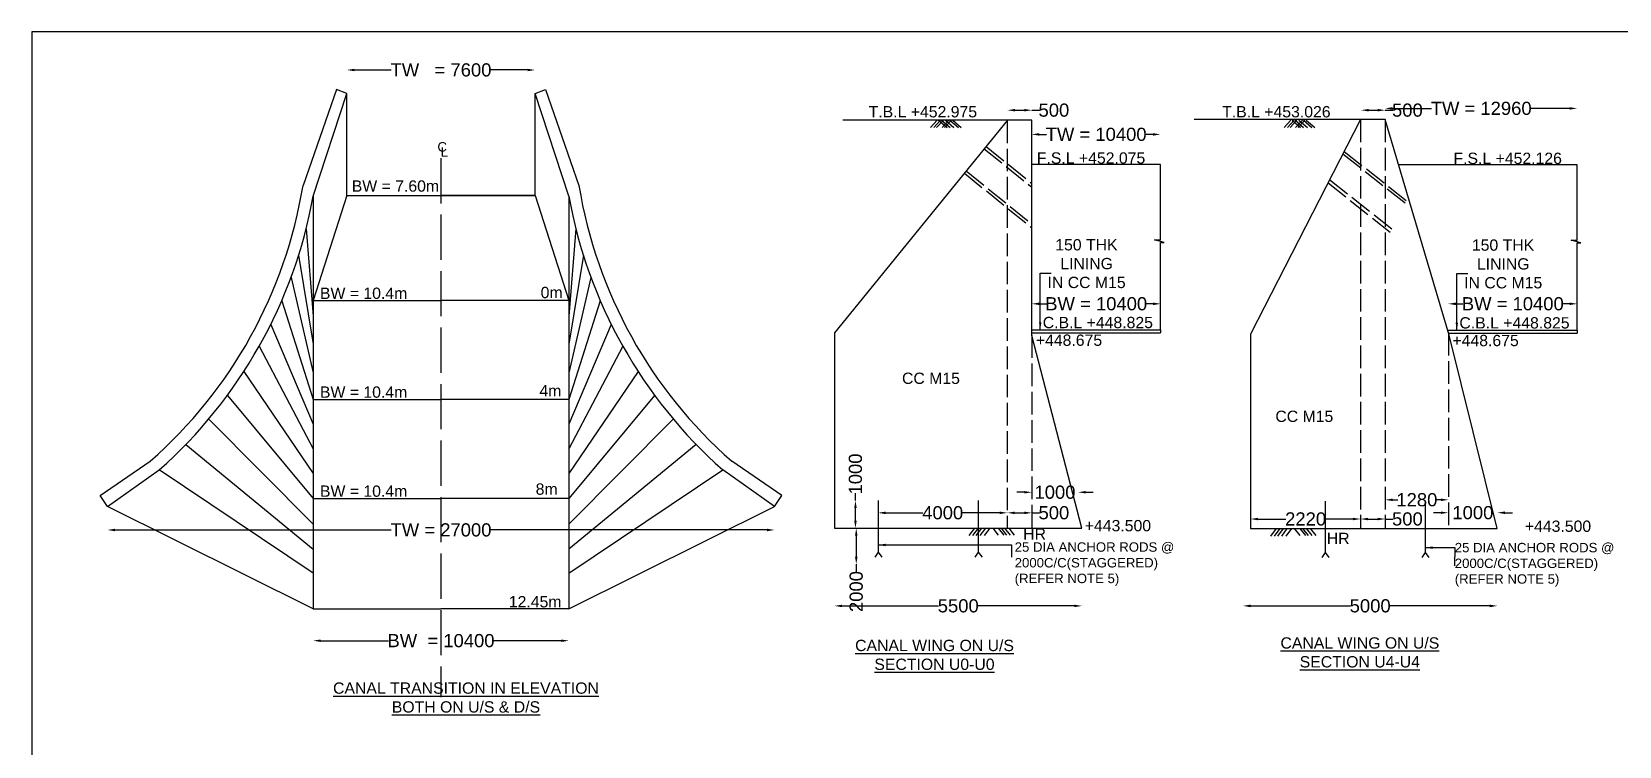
# Model space of a CAD drawing. Header units: millimetres. Extents: x 5124 to 2235148, y 2311 to 45645139.
# Drawn here: x 2156427 to 2198549, y 45626167 to 45645139 of the extents above; entities that cross this region are included whole.
import ezdxf

# ---------------------------------------------------------------- set-up
doc = ezdxf.new("R2010")
doc.units = ezdxf.units.MM
doc.header["$MEASUREMENT"] = 0
doc.linetypes.add('ACAD_ISO02W100', pattern=[15, 12, -3])
for name, color, linetype in [('DIMENSION', 7, 'Continuous'), ('DRAWING', 7, 'Continuous'), ('TEXT', 7, 'Continuous')]:
    doc.layers.add(name, color=color, linetype=linetype)
doc.styles.get("Standard").update_dxf_attribs({"font": 'arial.ttf', "height": 350})
doc.dimstyles.get("Standard").update_dxf_attribs({"dimtxt": 225, "dimasz": 200, "dimexe": 0.18, "dimexo": 0.0625, "dimgap": 0.09, "dimtad": 0, "dimdec": 0, "dimzin": 0, "dimdsep": 46, "dimtxsty": 'Standard', "dimcen": 0.09, "dimse1": 1, "dimse2": 1, "dimadec": 0, "dimazin": 0, "dimtfac": 1, "dimtdec": 0, "dimtofl": 0, "dimtmove": 0, "dimatfit": 3, "dimfxl": 1, "dimtolj": 1, "dimtzin": 0, "dimarcsym": 0})

# ---------------------------------------------------------------- blocks, each defined once
blk = doc.blocks.new('*D75')
at = {"layer": 'Defpoints', "color": 0, "transparency": 16777216}
for p in [(2169781, 45644123), (2164790, 45643502), (2169781, 45643502)]:
    blk.add_point(p, dxfattribs=at)
at = {"layer": 'DIMENSION', "color": 0, "lineweight": -2, "transparency": 16777216}
for p, q in [((2164990, 45644123), (2165964, 45644123)), ((2169581, 45644123), (2168607, 45644123))]:
    blk.add_line(p, q, dxfattribs=at)
at = {"layer": 'DIMENSION', "color": 0, "transparency": 16777216}
for points in [[(2164990, 45644156), (2164990, 45644090), (2164790, 45644123)], [(2169581, 45644156), (2169581, 45644090), (2169781, 45644123)]]:
    blk.add_solid(points, dxfattribs=at)
at = {"layer": 'DIMENSION', "color": 0, "transparency": 16777216, "insert": (2167286, 45644123), "char_height": 350, "attachment_point": 5}
blk.add_mtext('\\A1;TW   = 7600', dxfattribs=at)
blk = doc.blocks.new('*D76')
at = {"layer": 'Defpoints', "color": 0, "transparency": 16777216}
for p in [(2158435, 45632531), (2176136, 45632531), (2176136, 45631910)]:
    blk.add_point(p, dxfattribs=at)
at = {"layer": 'DIMENSION', "color": 0, "lineweight": -2, "transparency": 16777216}
for p, q in [((2158635, 45631910), (2165964, 45631910)), ((2175936, 45631910), (2168607, 45631910))]:
    blk.add_line(p, q, dxfattribs=at)
at = {"layer": 'DIMENSION', "color": 0, "transparency": 16777216}
for points in [[(2158635, 45631943), (2158635, 45631876), (2158435, 45631910)], [(2175936, 45631943), (2175936, 45631876), (2176136, 45631910)]]:
    blk.add_solid(points, dxfattribs=at)
at = {"layer": 'DIMENSION', "color": 0, "transparency": 16777216, "insert": (2167286, 45631910), "char_height": 350, "attachment_point": 5}
blk.add_mtext('\\A1;TW = 27000', dxfattribs=at)
blk = doc.blocks.new('*D77')
at = {"layer": 'Defpoints', "color": 0, "transparency": 16777216}
for p in [(2163895, 45629813), (2170676, 45629813), (2170676, 45628970)]:
    blk.add_point(p, dxfattribs=at)
at = {"layer": 'DIMENSION', "color": 0, "lineweight": -2, "transparency": 16777216}
for p, q in [((2164095, 45628970), (2165895, 45628970)), ((2170476, 45628970), (2168676, 45628970))]:
    blk.add_line(p, q, dxfattribs=at)
at = {"layer": 'DIMENSION', "color": 0, "transparency": 16777216}
for points in [[(2164095, 45629003), (2164095, 45628937), (2163895, 45628970)], [(2170476, 45629003), (2170476, 45628937), (2170676, 45628970)]]:
    blk.add_solid(points, dxfattribs=at)
at = {"layer": 'DIMENSION', "color": 0, "transparency": 16777216, "insert": (2167286, 45628970), "char_height": 350, "attachment_point": 5}
blk.add_mtext('\\A1;BW  = 10400', dxfattribs=at)
blk = doc.blocks.new('*D79')
at = {"layer": 'Defpoints', "color": 0, "transparency": 16777216}
for p in [(2182320, 45642792), (2182962, 45643055), (2182962, 45642792)]:
    blk.add_point(p, dxfattribs=at)
at = {"layer": 'DIMENSION', "color": 0, "lineweight": -2, "transparency": 16777216}
for p, q in [((2182520, 45643055), (2182762, 45643055)), ((2182962, 45643055), (2183162, 45643055))]:
    blk.add_line(p, q, dxfattribs=at)
at = {"layer": 'DIMENSION', "color": 0, "transparency": 16777216}
for points in [[(2182520, 45643089), (2182520, 45643022), (2182320, 45643055)], [(2182762, 45643089), (2182762, 45643022), (2182962, 45643055)]]:
    blk.add_solid(points, dxfattribs=at)
at = {"layer": 'DIMENSION', "color": 0, "transparency": 16777216, "insert": (2183548, 45643055), "char_height": 350, "attachment_point": 5}
blk.add_mtext('\\A1;500', dxfattribs=at)
blk = doc.blocks.new('*D80')
at = {"layer": 'Defpoints', "color": 0, "transparency": 16777216}
for p in [(2182962, 45642330), (2186376, 45642413), (2186376, 45641615)]:
    blk.add_point(p, dxfattribs=at)
at = {"layer": 'DIMENSION', "color": 0, "lineweight": -2, "transparency": 16777216}
for p, q in [((2183162, 45642413), (2183348, 45642413)), ((2186176, 45642413), (2185990, 45642413))]:
    blk.add_line(p, q, dxfattribs=at)
at = {"layer": 'DIMENSION', "color": 0, "transparency": 16777216}
for points in [[(2183162, 45642446), (2183162, 45642379), (2182962, 45642413)], [(2186176, 45642446), (2186176, 45642379), (2186376, 45642413)]]:
    blk.add_solid(points, dxfattribs=at)
at = {"layer": 'DIMENSION', "color": 0, "transparency": 16777216, "insert": (2184669, 45642413), "char_height": 350, "attachment_point": 5}
blk.add_mtext('\\A1;TW = 10400', dxfattribs=at)
blk = doc.blocks.new('*D81')
at = {"layer": 'Defpoints', "color": 0, "transparency": 16777216}
for p in [(2182962, 45637692), (2186379, 45637914), (2186379, 45637692)]:
    blk.add_point(p, dxfattribs=at)
at = {"layer": 'DIMENSION', "color": 0, "lineweight": -2, "transparency": 16777216}
for p, q in [((2183162, 45637914), (2183348, 45637914)), ((2186179, 45637914), (2185993, 45637914))]:
    blk.add_line(p, q, dxfattribs=at)
at = {"layer": 'DIMENSION', "color": 0, "transparency": 16777216}
for points in [[(2183162, 45637948), (2183162, 45637881), (2182962, 45637914)], [(2186179, 45637948), (2186179, 45637881), (2186379, 45637914)]]:
    blk.add_solid(points, dxfattribs=at)
at = {"layer": 'DIMENSION', "color": 0, "transparency": 16777216, "insert": (2184671, 45637914), "char_height": 350, "attachment_point": 5}
blk.add_mtext('\\A1;BW = 10400', dxfattribs=at)
blk = doc.blocks.new('*D82')
at = {"layer": 'Defpoints', "color": 0, "transparency": 16777216}
for p in [(2178283, 45632690), (2178884, 45632690), (2178884, 45631956)]:
    blk.add_point(p, dxfattribs=at)
at = {"layer": 'DIMENSION', "color": 0, "lineweight": -2, "transparency": 16777216}
for p, q in [((2178283, 45632690), (2178283, 45632890)), ((2178283, 45632156), (2178283, 45632490))]:
    blk.add_line(p, q, dxfattribs=at)
at = {"layer": 'DIMENSION', "color": 0, "transparency": 16777216}
for points in [[(2178250, 45632490), (2178317, 45632490), (2178283, 45632690)], [(2178250, 45632156), (2178317, 45632156), (2178283, 45631956)]]:
    blk.add_solid(points, dxfattribs=at)
at = {"layer": 'DIMENSION', "color": 0, "transparency": 16777216, "insert": (2178283, 45633396), "char_height": 350, "attachment_point": 5, "rotation": 90}
blk.add_mtext('\\A1;1000', dxfattribs=at)
blk = doc.blocks.new('*D83')
at = {"layer": 'Defpoints', "color": 0, "transparency": 16777216}
for p in [(2178884, 45632365), (2182311, 45632365), (2182311, 45632365)]:
    blk.add_point(p, dxfattribs=at)
at = {"layer": 'DIMENSION', "color": 0, "lineweight": -2, "transparency": 16777216}
for p, q in [((2179084, 45632365), (2180069, 45632365)), ((2182111, 45632365), (2181127, 45632365))]:
    blk.add_line(p, q, dxfattribs=at)
at = {"layer": 'DIMENSION', "color": 0, "transparency": 16777216}
for points in [[(2179084, 45632398), (2179084, 45632331), (2178884, 45632365)], [(2182111, 45632398), (2182111, 45632331), (2182311, 45632365)]]:
    blk.add_solid(points, dxfattribs=at)
at = {"layer": 'DIMENSION', "color": 0, "transparency": 16777216, "insert": (2180598, 45632365), "char_height": 350, "attachment_point": 5}
blk.add_mtext('\\A1;4000', dxfattribs=at)
blk = doc.blocks.new('*D84')
at = {"layer": 'Defpoints', "color": 0, "transparency": 16777216}
for p in [(2182311, 45632365), (2182962, 45632365), (2182962, 45632365)]:
    blk.add_point(p, dxfattribs=at)
at = {"layer": 'DIMENSION', "color": 0, "lineweight": -2, "transparency": 16777216}
for p, q in [((2182511, 45632365), (2182762, 45632365)), ((2182962, 45632365), (2183162, 45632365))]:
    blk.add_line(p, q, dxfattribs=at)
at = {"layer": 'DIMENSION', "color": 0, "transparency": 16777216}
for points in [[(2182511, 45632398), (2182511, 45632331), (2182311, 45632365)], [(2182762, 45632398), (2182762, 45632331), (2182962, 45632365)]]:
    blk.add_solid(points, dxfattribs=at)
at = {"layer": 'DIMENSION', "color": 0, "transparency": 16777216, "insert": (2183548, 45632365), "char_height": 350, "attachment_point": 5}
blk.add_mtext('\\A1;500', dxfattribs=at)
blk = doc.blocks.new('*D85')
at = {"layer": 'Defpoints', "color": 0, "transparency": 16777216}
for p in [(2184191, 45632911), (2182962, 45632365), (2184191, 45632343)]:
    blk.add_point(p, dxfattribs=at)
at = {"layer": 'DIMENSION', "color": 0, "lineweight": -2, "transparency": 16777216}
for p, q in [((2182762, 45632911), (2182562, 45632911)), ((2184391, 45632911), (2184591, 45632911))]:
    blk.add_line(p, q, dxfattribs=at)
at = {"layer": 'DIMENSION', "color": 0, "transparency": 16777216}
for points in [[(2182762, 45632944), (2182762, 45632878), (2182962, 45632911)], [(2184391, 45632944), (2184391, 45632878), (2184191, 45632911)]]:
    blk.add_solid(points, dxfattribs=at)
at = {"layer": 'DIMENSION', "color": 0, "transparency": 16777216, "insert": (2183577, 45632911), "char_height": 350, "attachment_point": 5}
blk.add_mtext('\\A1;1000', dxfattribs=at)
blk = doc.blocks.new('*D86')
at = {"layer": 'Defpoints', "color": 0, "transparency": 16777216}
for p in [(2177728, 45631956), (2184292, 45631956), (2184292, 45629894)]:
    blk.add_point(p, dxfattribs=at)
at = {"layer": 'DIMENSION', "color": 0, "lineweight": -2, "transparency": 16777216}
for p, q in [((2177928, 45629894), (2180488, 45629894)), ((2184092, 45629894), (2181532, 45629894))]:
    blk.add_line(p, q, dxfattribs=at)
at = {"layer": 'DIMENSION', "color": 0, "transparency": 16777216}
for points in [[(2177928, 45629927), (2177928, 45629860), (2177728, 45629894)], [(2184092, 45629927), (2184092, 45629860), (2184292, 45629894)]]:
    blk.add_solid(points, dxfattribs=at)
at = {"layer": 'DIMENSION', "color": 0, "transparency": 16777216, "insert": (2181010, 45629894), "char_height": 350, "attachment_point": 5}
blk.add_mtext('\\A1;5500', dxfattribs=at)
blk = doc.blocks.new('*D89')
at = {"layer": 'Defpoints', "color": 0, "transparency": 16777216}
for p in [(2191699, 45642792), (2192341, 45643055), (2192341, 45642792)]:
    blk.add_point(p, dxfattribs=at)
at = {"layer": 'DIMENSION', "color": 0, "lineweight": -2, "transparency": 16777216}
for p, q in [((2191899, 45643055), (2192141, 45643055)), ((2192341, 45643055), (2192541, 45643055))]:
    blk.add_line(p, q, dxfattribs=at)
at = {"layer": 'DIMENSION', "color": 0, "transparency": 16777216}
for points in [[(2191899, 45643089), (2191899, 45643022), (2191699, 45643055)], [(2192141, 45643089), (2192141, 45643022), (2192341, 45643055)]]:
    blk.add_solid(points, dxfattribs=at)
at = {"layer": 'DIMENSION', "color": 0, "transparency": 16777216, "insert": (2192928, 45643055), "char_height": 350, "attachment_point": 5}
blk.add_mtext('\\A1;500', dxfattribs=at)
blk = doc.blocks.new('*D87')
at = {"layer": 'Defpoints', "color": 0, "transparency": 16777216}
for p in [(2197431, 45643102), (2192341, 45642792), (2197431, 45641606)]:
    blk.add_point(p, dxfattribs=at)
at = {"layer": 'DIMENSION', "color": 0, "lineweight": -2, "transparency": 16777216}
for p, q in [((2192541, 45643102), (2193565, 45643102)), ((2197231, 45643102), (2196207, 45643102))]:
    blk.add_line(p, q, dxfattribs=at)
at = {"layer": 'DIMENSION', "color": 0, "transparency": 16777216}
for points in [[(2192541, 45643136), (2192541, 45643069), (2192341, 45643102)], [(2197231, 45643136), (2197231, 45643069), (2197431, 45643102)]]:
    blk.add_solid(points, dxfattribs=at)
at = {"layer": 'DIMENSION', "color": 0, "transparency": 16777216, "insert": (2194886, 45643102), "char_height": 350, "attachment_point": 5}
blk.add_mtext('\\A1;TW = 12960', dxfattribs=at)
blk = doc.blocks.new('*D88')
at = {"layer": 'Defpoints', "color": 0, "transparency": 16777216}
for p in [(2194017, 45637683), (2197433, 45637914), (2197433, 45637692)]:
    blk.add_point(p, dxfattribs=at)
at = {"layer": 'DIMENSION', "color": 0, "lineweight": -2, "transparency": 16777216}
for p, q in [((2194217, 45637914), (2194402, 45637914)), ((2197233, 45637914), (2197048, 45637914))]:
    blk.add_line(p, q, dxfattribs=at)
at = {"layer": 'DIMENSION', "color": 0, "transparency": 16777216}
for points in [[(2194217, 45637948), (2194217, 45637881), (2194017, 45637914)], [(2197233, 45637948), (2197233, 45637881), (2197433, 45637914)]]:
    blk.add_solid(points, dxfattribs=at)
at = {"layer": 'DIMENSION', "color": 0, "transparency": 16777216, "insert": (2195725, 45637914), "char_height": 350, "attachment_point": 5}
blk.add_mtext('\\A1;BW = 10400', dxfattribs=at)
blk = doc.blocks.new('*D90')
at = {"layer": 'Defpoints', "color": 0, "transparency": 16777216}
for p in [(2188566, 45631956), (2195314, 45631945), (2195314, 45629894)]:
    blk.add_point(p, dxfattribs=at)
at = {"layer": 'DIMENSION', "color": 0, "lineweight": -2, "transparency": 16777216}
for p, q in [((2188766, 45629894), (2191418, 45629894)), ((2195114, 45629894), (2192462, 45629894))]:
    blk.add_line(p, q, dxfattribs=at)
at = {"layer": 'DIMENSION', "color": 0, "transparency": 16777216}
for points in [[(2188766, 45629927), (2188766, 45629860), (2188566, 45629894)], [(2195114, 45629927), (2195114, 45629860), (2195314, 45629894)]]:
    blk.add_solid(points, dxfattribs=at)
at = {"layer": 'DIMENSION', "color": 0, "transparency": 16777216, "insert": (2191940, 45629894), "char_height": 350, "attachment_point": 5}
blk.add_mtext('\\A1;5000', dxfattribs=at)
blk = doc.blocks.new('*D91')
at = {"layer": 'Defpoints', "color": 0, "transparency": 16777216}
for p in [(2188768, 45632201), (2191686, 45632201), (2191686, 45632201)]:
    blk.add_point(p, dxfattribs=at)
at = {"layer": 'DRAWING', "color": 0, "lineweight": -2, "transparency": 16777216}
for p, q in [((2188968, 45632201), (2189702, 45632201)), ((2191486, 45632201), (2190752, 45632201))]:
    blk.add_line(p, q, dxfattribs=at)
at = {"layer": 'DRAWING', "color": 0, "transparency": 16777216}
for points in [[(2188968, 45632234), (2188968, 45632167), (2188768, 45632201)], [(2191486, 45632234), (2191486, 45632167), (2191686, 45632201)]]:
    blk.add_solid(points, dxfattribs=at)
at = {"layer": 'DRAWING', "color": 0, "transparency": 16777216, "insert": (2190227, 45632201), "char_height": 350, "attachment_point": 5}
blk.add_mtext('\\A1;2220', dxfattribs=at)
blk = doc.blocks.new('*D92')
at = {"layer": 'Defpoints', "color": 0, "transparency": 16777216}
for p in [(2191686, 45632201), (2192341, 45632201), (2192341, 45632201)]:
    blk.add_point(p, dxfattribs=at)
at = {"layer": 'DRAWING', "color": 0, "lineweight": -2, "transparency": 16777216}
for p, q in [((2191886, 45632201), (2192141, 45632201)), ((2192341, 45632201), (2192541, 45632201))]:
    blk.add_line(p, q, dxfattribs=at)
at = {"layer": 'DRAWING', "color": 0, "transparency": 16777216}
for points in [[(2191886, 45632234), (2191886, 45632167), (2191686, 45632201)], [(2192141, 45632234), (2192141, 45632167), (2192341, 45632201)]]:
    blk.add_solid(points, dxfattribs=at)
at = {"layer": 'DRAWING', "color": 0, "transparency": 16777216, "insert": (2192928, 45632201), "char_height": 350, "attachment_point": 5}
blk.add_mtext('\\A1;500', dxfattribs=at)
blk = doc.blocks.new('*D93')
at = {"layer": 'Defpoints', "color": 0, "transparency": 16777216}
for p in [(2194017, 45632711), (2192341, 45632201), (2194017, 45632201)]:
    blk.add_point(p, dxfattribs=at)
at = {"layer": 'DRAWING', "color": 0, "lineweight": -2, "transparency": 16777216}
for p, q in [((2192541, 45632711), (2192673, 45632711)), ((2193817, 45632711), (2193685, 45632711))]:
    blk.add_line(p, q, dxfattribs=at)
at = {"layer": 'DRAWING', "color": 0, "transparency": 16777216}
for points in [[(2192541, 45632744), (2192541, 45632677), (2192341, 45632711)], [(2193817, 45632744), (2193817, 45632677), (2194017, 45632711)]]:
    blk.add_solid(points, dxfattribs=at)
at = {"layer": 'DRAWING', "color": 0, "transparency": 16777216, "insert": (2193179, 45632711), "char_height": 350, "attachment_point": 5}
blk.add_mtext('\\A1;1280', dxfattribs=at)
blk = doc.blocks.new('*D94')
at = {"layer": 'Defpoints', "color": 0, "transparency": 16777216}
for p in [(2194017, 45632201), (2195314, 45632368), (2195314, 45631945)]:
    blk.add_point(p, dxfattribs=at)
at = {"layer": 'DRAWING', "color": 0, "lineweight": -2, "transparency": 16777216}
for p, q in [((2193817, 45632368), (2193617, 45632368)), ((2195514, 45632368), (2195714, 45632368))]:
    blk.add_line(p, q, dxfattribs=at)
at = {"layer": 'DRAWING', "color": 0, "transparency": 16777216}
for points in [[(2193817, 45632401), (2193817, 45632335), (2194017, 45632368)], [(2195514, 45632401), (2195514, 45632335), (2195314, 45632368)]]:
    blk.add_solid(points, dxfattribs=at)
at = {"layer": 'DRAWING', "color": 0, "transparency": 16777216, "insert": (2194665, 45632368), "char_height": 350, "attachment_point": 5}
blk.add_mtext('\\A1;1000', dxfattribs=at)
blk = doc.blocks.new('*D152')
at = {"layer": 'Defpoints', "color": 0, "transparency": 16777216}
for p in [(2178283, 45631956), (2178304, 45631000), (2178437, 45631000)]:
    blk.add_point(p, dxfattribs=at)
at = {"layer": 'DRAWING', "color": 0, "lineweight": -2, "transparency": 16777216}
for p, q in [((2178304, 45631756), (2178304, 45631200)), ((2178304, 45631000), (2178304, 45630800))]:
    blk.add_line(p, q, dxfattribs=at)
at = {"layer": 'DRAWING', "color": 0, "transparency": 16777216}
for points in [[(2178271, 45631756), (2178338, 45631756), (2178304, 45631956)], [(2178271, 45631200), (2178338, 45631200), (2178304, 45631000)]]:
    blk.add_solid(points, dxfattribs=at)
at = {"layer": 'DRAWING', "color": 0, "transparency": 16777216, "insert": (2178304, 45630275), "char_height": 350, "attachment_point": 5, "rotation": 90}
blk.add_mtext('\\A1;2000', dxfattribs=at)

msp = doc.modelspace()

# ---------------------------------------------------------------- linework, layer by layer
at = {"layer": 'DIMENSION'}
for points in [[(2180454.5, 45642792.1), (2180275.4, 45642592.7)], [(2180543, 45642792.1), (2180363.9, 45642592.7)], [(2180616, 45642792.1), (2180436.9, 45642592.7)], [(2180490.1, 45642792.1), (2180715.9, 45642595.3)], [(2180569.7, 45642792.1), (2180795.4, 45642595.3)], [(2180762, 45642792.1), (2180582.8, 45642592.7)], [(2180828.9, 45642792.1), (2180649.8, 45642592.7)], [(2180670.5, 45642792.1), (2180896.3, 45642595.3)], [(2180791.2, 45642792.1), (2181017, 45642595.3)], [(2180863.6, 45642792.1), (2181089.4, 45642595.3)], [(2189833.8, 45642792.1), (2189654.7, 45642592.7)], [(2189922.3, 45642792.1), (2189743.2, 45642592.7)], [(2189995.3, 45642792.1), (2189816.2, 45642592.7)], [(2189869.5, 45642792.1), (2190095.2, 45642595.3)], [(2189949, 45642792.1), (2190174.8, 45642595.3)], [(2190141.3, 45642792.1), (2189962.2, 45642592.7)], [(2190208.2, 45642792.1), (2190029.1, 45642592.7)], [(2190049.8, 45642792.1), (2190275.6, 45642595.3)], [(2190170.5, 45642792.1), (2190396.3, 45642595.3)], [(2190242.9, 45642792.1), (2190468.7, 45642595.3)]]:
    msp.add_lwpolyline(points, dxfattribs=at)
at = {"layer": 'DRAWING'}
msp.add_lwpolyline([(2235094.1, 45645138.5), (2156426.7, 45645138.5), (2156426.7, 45589286.9), (2235094.1, 45589286.9)], close=True, dxfattribs=at)
for points in [[(2164790.2, 45640789.8), (2164790.2, 45643502), (2164512.3, 45643608.6), (2163624.3, 45641057.5)], [(2163894.8, 45640770.8), (2164790.2, 45643502)], [(2169780.9, 45640789.8), (2169780.9, 45643502), (2170058.7, 45643608.6), (2170946.8, 45641057.5)], [(2170676.3, 45640770.8), (2169780.9, 45643502)], [(2177728.5, 45631956.5), (2184291.8, 45631956.5), (2182962.1, 45637076.6), (2182962.1, 45642792.1), (2177946.9, 45642792.1)], [(2182319.7, 45642792.1), (2177728.5, 45637147.7), (2177728.5, 45631956.5)], [(2188768.3, 45631945.5), (2195313.8, 45631945.5), (2194033.1, 45637083.5), (2192341.5, 45642807.7), (2191685.8, 45642807.7), (2187271.8, 45642807.7)], [(2191685.8, 45642807.7), (2188768.3, 45637111.6), (2188768.3, 45631945.5)], [(2186378.9, 45637225.8), (2186378.9, 45639540), (2186477.3, 45639540), (2186217.5, 45639609.8), (2186376.3, 45639609.8), (2186376.3, 45641614.6), (2182962.1, 45641614.6)], [(2197433.4, 45637217.2), (2197433.4, 45639531.4), (2197531.8, 45639531.4), (2197272, 45639601.2), (2197430.9, 45639601.2), (2197430.9, 45641606), (2192696.6, 45641606)], [(2164790.2, 45640789.8), (2163894.8, 45638001.9)], [(2163894.8, 45640770.8), (2163894.8, 45638001.9), (2167285.5, 45638001.9)], [(2164790.2, 45640789.8), (2169780.9, 45640789.8)], [(2169780.9, 45640789.8), (2167285.5, 45640789.8)], [(2170676.3, 45640770.8), (2170676.3, 45638001.9), (2167285.5, 45638001.9)], [(2169780.9, 45640789.8), (2170676.3, 45638001.9)], [(2163707.4, 45639905.5), (2163894.8, 45637587.3)], [(2170863.7, 45639905.5), (2170676.3, 45637587.3)], [(2163508.5, 45639205.5), (2163894.8, 45636840.4)], [(2171062.5, 45639205.5), (2170676.3, 45636840.4)], [(2163307, 45638616.8), (2163894.8, 45636083.1)], [(2171264, 45638616.8), (2170676.3, 45636083.1)], [(2163059.5, 45637997.8), (2163894.8, 45635378.1)], [(2163894.8, 45638001.9), (2163894.8, 45635378.1), (2167285.5, 45635378.1)], [(2170676.3, 45638001.9), (2170676.3, 45635378.1), (2167285.5, 45635378.1)], [(2171511.6, 45637997.8), (2170676.3, 45635378.1)], [(2162767, 45637366.7), (2163894.8, 45634719.8)], [(2171804, 45637366.7), (2170676.3, 45634719.8)], [(2182962.1, 45637225.8), (2186378.9, 45637225.8), (2186378.9, 45637147.7)], [(2194016.7, 45637217.2), (2197433.4, 45637217.2), (2197433.4, 45637139.1)], [(2162463.7, 45636793.6), (2163894.8, 45634063.2)], [(2172107.3, 45636793.6), (2170676.3, 45634063.2)], [(2182962.1, 45637147.7), (2186378.9, 45637147.7)], [(2194016.7, 45637139.1), (2197433.4, 45637139.1)], [(2162055.6, 45636117.9), (2163894.8, 45633409.9)], [(2172515.4, 45636117.9), (2170676.3, 45633409.9)], [(2161617.2, 45635483.3), (2163894.8, 45632748.4)], [(2172953.9, 45635483.3), (2170676.3, 45632748.4)], [(2163894.8, 45635378.1), (2163894.8, 45632748.4), (2167285.5, 45632748.4)], [(2170676.3, 45635378.1), (2170676.3, 45632748.4), (2167285.5, 45632748.4)], [(2161123.1, 45634855), (2163894.8, 45632065.7)], [(2173447.9, 45634855), (2170676.3, 45632065.7)], [(2160511.5, 45634176.7), (2163894.8, 45631398.5)], [(2174059.5, 45634176.7), (2170676.3, 45631398.5)], [(2163894.8, 45629812.8), (2158435.1, 45632531.1), (2158242.5, 45632822.7), (2159568.2, 45633734.7)], [(2158435.1, 45632531.1), (2159808.8, 45633504.7)], [(2163894.8, 45630765.8), (2159808.8, 45633504.7)], [(2170676.3, 45629812.8), (2176135.9, 45632531.1), (2176328.6, 45632822.7), (2175002.9, 45633734.7)], [(2170676.3, 45630765.8), (2174762.3, 45633504.7)], [(2176135.9, 45632531.1), (2174762.3, 45633504.7)], [(2163894.8, 45632748.4), (2163894.8, 45629812.8), (2167285.5, 45629812.8)], [(2170676.3, 45632748.4), (2170676.3, 45629812.8), (2167285.5, 45629812.8)], [(2178883.8, 45632690.1), (2178883.8, 45631320.1)], [(2181539.2, 45632690.1), (2181539.2, 45631320.1)], [(2190742.4, 45632679.1), (2190742.4, 45631309.1)], [(2193397.8, 45632679.1), (2193397.8, 45631309.1)], [(2181441.9, 45631956.5), (2181292.4, 45631759.3)], [(2181539.2, 45631956.5), (2181389.7, 45631759.3)], [(2181630.1, 45631956.5), (2181480.7, 45631759.3)], [(2181730.8, 45631956.5), (2181581.3, 45631759.3)], [(2181851, 45631956.5), (2181701.5, 45631759.3)], [(2181925.3, 45631956.5), (2182073.1, 45631775.1)], [(2182073.1, 45631956.5), (2182221, 45631775.1)], [(2182145.9, 45631956.5), (2182293.8, 45631775.1)], [(2182241.4, 45631956.5), (2182389.3, 45631775.1)], [(2182348.4, 45631956.5), (2182496.2, 45631775.1)], [(2189444.1, 45631945.5), (2189294.6, 45631748.3)], [(2189541.4, 45631945.5), (2189391.9, 45631748.3)], [(2189632.3, 45631945.5), (2189482.9, 45631748.3)], [(2189733, 45631945.5), (2189583.5, 45631748.3)], [(2189853.2, 45631945.5), (2189703.7, 45631748.3)], [(2189927.5, 45631945.5), (2190075.3, 45631764.1)], [(2190075.3, 45631945.5), (2190223.2, 45631764.1)], [(2190148.1, 45631945.5), (2190295.9, 45631764.1)], [(2190243.6, 45631945.5), (2190391.5, 45631764.1)], [(2190350.5, 45631945.5), (2190498.4, 45631764.1)], [(2178883.8, 45631320.1), (2178795.7, 45631188.6)], [(2178883.8, 45631320.1), (2178987, 45631188.6)], [(2181539.2, 45631320.1), (2181451, 45631188.6)], [(2181539.2, 45631320.1), (2181642.3, 45631188.6)], [(2190742.4, 45631309.1), (2190654.2, 45631177.6)], [(2190742.4, 45631309.1), (2190845.5, 45631177.6)], [(2193397.8, 45631309.1), (2193309.6, 45631177.6)], [(2193397.8, 45631309.1), (2193500.9, 45631177.6)]]:
    msp.add_lwpolyline(points, dxfattribs=at)
at = {"layer": 'DRAWING', "linetype": 'ACAD_ISO02W100', "ltscale": 50}
for points in [[(2182311.5, 45642782), (2182311.5, 45631956.5)], [(2191685.8, 45642807.7), (2191685.8, 45631945.5)], [(2192341.5, 45642807.7), (2192341.5, 45631945.5)], [(2181700.6, 45642031), (2182962.1, 45641010.6)], [(2181749.8, 45642091.5), (2182962.1, 45641111)], [(2191218.6, 45641895.6), (2192966.1, 45640513.5)], [(2191252.5, 45641961.7), (2192999.9, 45640579.6)], [(2181172.6, 45641381.8), (2182962.1, 45639934.4)], [(2181221.8, 45641442.3), (2182962.1, 45640034.7)], [(2190823, 45641123.1), (2192570.4, 45639741.1)], [(2190867.3, 45641209.7), (2192614.7, 45639827.6)], [(2182962.1, 45637076.6), (2182962.1, 45631956.5)], [(2194016.7, 45637139.1), (2194016.7, 45631945.5)]]:
    msp.add_lwpolyline(points, dxfattribs=at)
at = {"layer": 'DRAWING', "linetype": 'ACAD_ISO02W100', "ltscale": 100}
msp.add_lwpolyline([(2167285.5, 45641782.3), (2167285.5, 45627472.4)], dxfattribs=at)
at = {"layer": 'DRAWING'}
for centre, radius, start, end in [((2151404.7, 45643041.2), 12379.5, 311.25659, 350.77915), ((2183166.3, 45643041.2), 12379.5, 189.22085, 228.74341), ((2151374, 45643029.8), 12722.9, 311.52582, 349.77235), ((2183197, 45643029.8), 12722.9, 190.22765, 228.47418)]:
    msp.add_arc(centre, radius, start, end, dxfattribs=at)

# ---------------------------------------------------------------- texts
at = {"layer": 'DRAWING', "char_height": 300, "attachment_point": 1}
for s, insert, width in [('\\pi11.937;C.B.L +448.825', (2183240.9, 45637567.8), 2910.503), ('\\pi11.937;C.B.L +448.825', (2194295.5, 45637559.2), 2910.503), ('\\pi18.28;HR', (2182714.9, 45631953), 603), ('\\pi18.28;HR', (2190769.9, 45631837.2), 603)]:
    msp.add_mtext(s, dxfattribs=dict(at, insert=insert, width=width))
at = {"layer": 'TEXT', "attachment_point": 1}
for s, insert, char_height, width in [('\\pi409.66;T.B.L +452.975', (2178222.7, 45643164.5), 300, 3670.343), ('\\pi410.89;T.B.L +453.026', (2187602, 45643164.5), 300, 3670.343), ('\\pi122.16;C', (2167068.5, 45642206.8), 250, 465.324), ('\\pi154.56;L', (2167124.5, 45642071.2), 250, 465.324), ('\\pi421.94;F.S.L +452.075', (2182673, 45641936.2), 300, 3670.343), ('\\pi423.17;F.S.L +452.126', (2193727.6, 45641927.6), 300, 3670.343), ('\\pi705.26;BW = 7.60m', (2164212.2, 45641191.9), 300, 3670.343), ('\\pi225.68;150 THK \\P\\pi359.21;LINING \\P\\pi21.043;IN CC M15', (2183358.7, 45639632.8), 300, 2058.798), ('\\pi225.68;150 THK \\P\\pi359.21;LINING \\P\\pi21.043;IN CC M15', (2194413.2, 45639624.2), 300, 2058.798), ('\\pi705.26;BW = 10.4m', (2163368.4, 45638344.8), 300, 3670.343), ('\\pi1566.3;0m', (2168363.9, 45638365.7), 300, 3670.343), ('\\pi525.58; +448.675', (2182426.8, 45637098.6), 300, 2910.503), ('\\pi525.58; +448.675', (2193481.3, 45637090), 300, 2910.503), ('\\pi11.937;CC M15', (2179506.2, 45636087.3), 300, 1523.259), ('\\pi705.26;BW = 10.4m', (2163368.4, 45635721), 300, 3670.343), ('\\pi1560.2;4m', (2168336.1, 45635756.3), 300, 3670.343), ('\\pi11.937;CC M15', (2189412.9, 45635077.5), 300, 1523.259), ('\\pi705.26;BW = 10.4m', (2163368.4, 45633091.3), 300, 3670.343), ('\\pi1566.1;8m', (2168232, 45633145), 300, 3670.343), ('\\pi1.5; +443.500', (2184249.4, 45632175), 300, 1859.071), ('\\pi1.5; +443.500', (2195926.4, 45632159.6), 300, 1859.071), ('25 DIA ANCHOR RODS @ 2000C/C(STAGGERED)\\P(REFER NOTE 5)', (2182508.2, 45631582.1), 250, 5223.46), ('25 DIA ANCHOR RODS @ 2000C/C(STAGGERED)\\P(REFER NOTE 5)', (2194185.2, 45631566.8), 250, 5223.46), ('\\pi1091.5; 12.45m', (2167877.4, 45630154.6), 300, 3670.343), ('\\pi11.937;{\\LCANAL WING ON U/S \\P\\pi522.2;SECTION U0-U0}', (2178261.9, 45628994.2), 300, 4195.838), ('\\pi11.937;{\\LCANAL WING ON U/S \\P\\pi522.3;SECTION U4-U4}', (2189548.3, 45629060.1), 300, 4195.838), ('\\pi190.78;{\\LCANAL TRANSITION IN ELEVATION \\P\\pi1749.8;BOTH ON U/S & D/S}', (2164230.3, 45627861.8), 300, 7382.451)]:
    msp.add_mtext(s, dxfattribs=dict(at, insert=insert, char_height=char_height, width=width))

# ---------------------------------------------------------------- dimensions: what is measured, and where the dimension line sits
at = {"layer": 'DIMENSION'}
for base, p1, p2, text, picture, middle in [((2169780.9, 45644123.1), (2164790.2, 45643502), (2169780.9, 45643502), 'TW   = 7600', '*D75', (2167285.5, 45644123.1)), ((2182962.1, 45643055.3), (2182319.7, 45642792.1), (2182962.1, 45642792.1), '500', '*D79', (2183548.3, 45643055.3)), ((2186376.3, 45642412.8), (2182962.1, 45642329.6), (2186376.3, 45641614.6), 'TW = 10400', '*D80', (2184669.2, 45642412.8)), ((2192341.5, 45643055.3), (2191699.1, 45642792.1), (2192341.5, 45642792.1), '500', '*D89', (2192927.6, 45643055.3)), ((2186378.9, 45637914.4), (2182962.1, 45637691.6), (2186378.9, 45637691.6), 'BW = 10400', '*D81', (2184670.5, 45637914.4)), ((2197433.4, 45637914.4), (2194016.7, 45637683), (2197433.4, 45637691.6), 'BW = 10400', '*D88', (2195725.1, 45637914.4)), ((2184191.3, 45632911), (2182962.1, 45632364.6), (2184191.3, 45632343.4), '1000', '*D85', (2183576.7, 45632911)), ((2176135.9, 45631909.5), (2158435.1, 45632531.1), (2176135.9, 45632531.1), 'TW = 27000', '*D76', (2167285.5, 45631909.5)), ((2182311.5, 45632364.6), (2178883.8, 45632364.6), (2182311.5, 45632364.6), '4000', '*D83', (2180597.7, 45632364.6)), ((2182962.1, 45632364.6), (2182311.5, 45632364.6), (2182962.1, 45632364.6), '500', '*D84', (2183548.3, 45632364.6)), ((2184291.8, 45629893.5), (2177728.5, 45631956.5), (2184291.8, 45631956.5), '5500', '*D86', (2181010.2, 45629893.5)), ((2195313.8, 45629893.5), (2188565.7, 45631956.5), (2195313.8, 45631945.5), '5000', '*D90', (2191939.7, 45629893.5)), ((2170676.3, 45628969.9), (2163894.8, 45629812.8), (2170676.3, 45629812.8), 'BW  = 10400', '*D77', (2167285.5, 45628969.9))]:
    dim = msp.add_linear_dim(base=base, p1=p1, p2=p2, text=text, dimstyle='Standard', dxfattribs=at)
    dim.commit()
    dim.dimension.update_dxf_attribs({"geometry": picture, "text_midpoint": middle})
dim = msp.add_linear_dim(base=(2197430.9, 45643102.3), p1=(2192341.5, 45642792.1), p2=(2197430.9, 45641606), text='TW = 12960', dimstyle='Standard', dxfattribs=at)
dim.commit()
dim.dimension.update_dxf_attribs({"geometry": '*D87', "text_midpoint": (2194886.2, 45643102.3), "dimtype": 160})
dim = msp.add_linear_dim(base=(2178283.2, 45632690.1), p1=(2178883.8, 45631956.5), p2=(2178883.8, 45632690.1), angle=90, text='1000', dimstyle='Standard', dxfattribs=at)
dim.commit()
dim.dimension.update_dxf_attribs({"geometry": '*D82', "text_midpoint": (2178283.2, 45633395.7)})
at = {"layer": 'DRAWING'}
for base, p1, p2, text, picture, middle in [((2194016.7, 45632710.6), (2192341.5, 45632200.6), (2194016.7, 45632200.6), '1280', '*D93', (2193179.1, 45632710.6)), ((2195313.8, 45632368), (2194016.7, 45632200.6), (2195313.8, 45631945.5), '1000', '*D94', (2194665.2, 45632368)), ((2191685.8, 45632200.6), (2188768.3, 45632200.6), (2191685.8, 45632200.6), '2220', '*D91', (2190227, 45632200.6)), ((2192341.5, 45632200.6), (2191685.8, 45632200.6), (2192341.5, 45632200.6), '500', '*D92', (2192927.6, 45632200.6))]:
    dim = msp.add_linear_dim(base=base, p1=p1, p2=p2, text=text, dimstyle='Standard', dxfattribs=at)
    dim.commit()
    dim.dimension.update_dxf_attribs({"geometry": picture, "text_midpoint": middle})
dim = msp.add_linear_dim(base=(2178304.3, 45631000.1), p1=(2178283.2, 45631956.5), p2=(2178436.5, 45631000.1), angle=90, text='2000', dimstyle='Standard', override={"dimfxl": 2000}, dxfattribs=at)
dim.commit()
dim.dimension.update_dxf_attribs({"geometry": '*D152', "text_midpoint": (2178304.3, 45630275)})

# ---------------------------------------------------------------- leaders
at = {"layer": 'DIMENSION'}
for points in [[(2183185.7, 45637225.8), (2183185.7, 45638729.8), (2183478.9, 45638729.8)], [(2194240.3, 45637217.2), (2194240.3, 45638721.2), (2194533.4, 45638721.2)]]:
    msp.add_leader(points, dimstyle='Standard', override={"dimgap": 0.09, "dimtad": 0}, dxfattribs=at)
at = {"layer": 'DRAWING'}
for points in [[(2178883.8, 45631511.2), (2182427.3, 45631511.2), (2182427.3, 45631183.6)], [(2193397.8, 45631440.3), (2194185.2, 45631440.3), (2194175.5, 45630959.5)]]:
    msp.add_leader(points, dimstyle='Standard', override={"dimgap": 0.09, "dimtad": 0}, dxfattribs=at)

doc.saveas('drawing.dxf')
